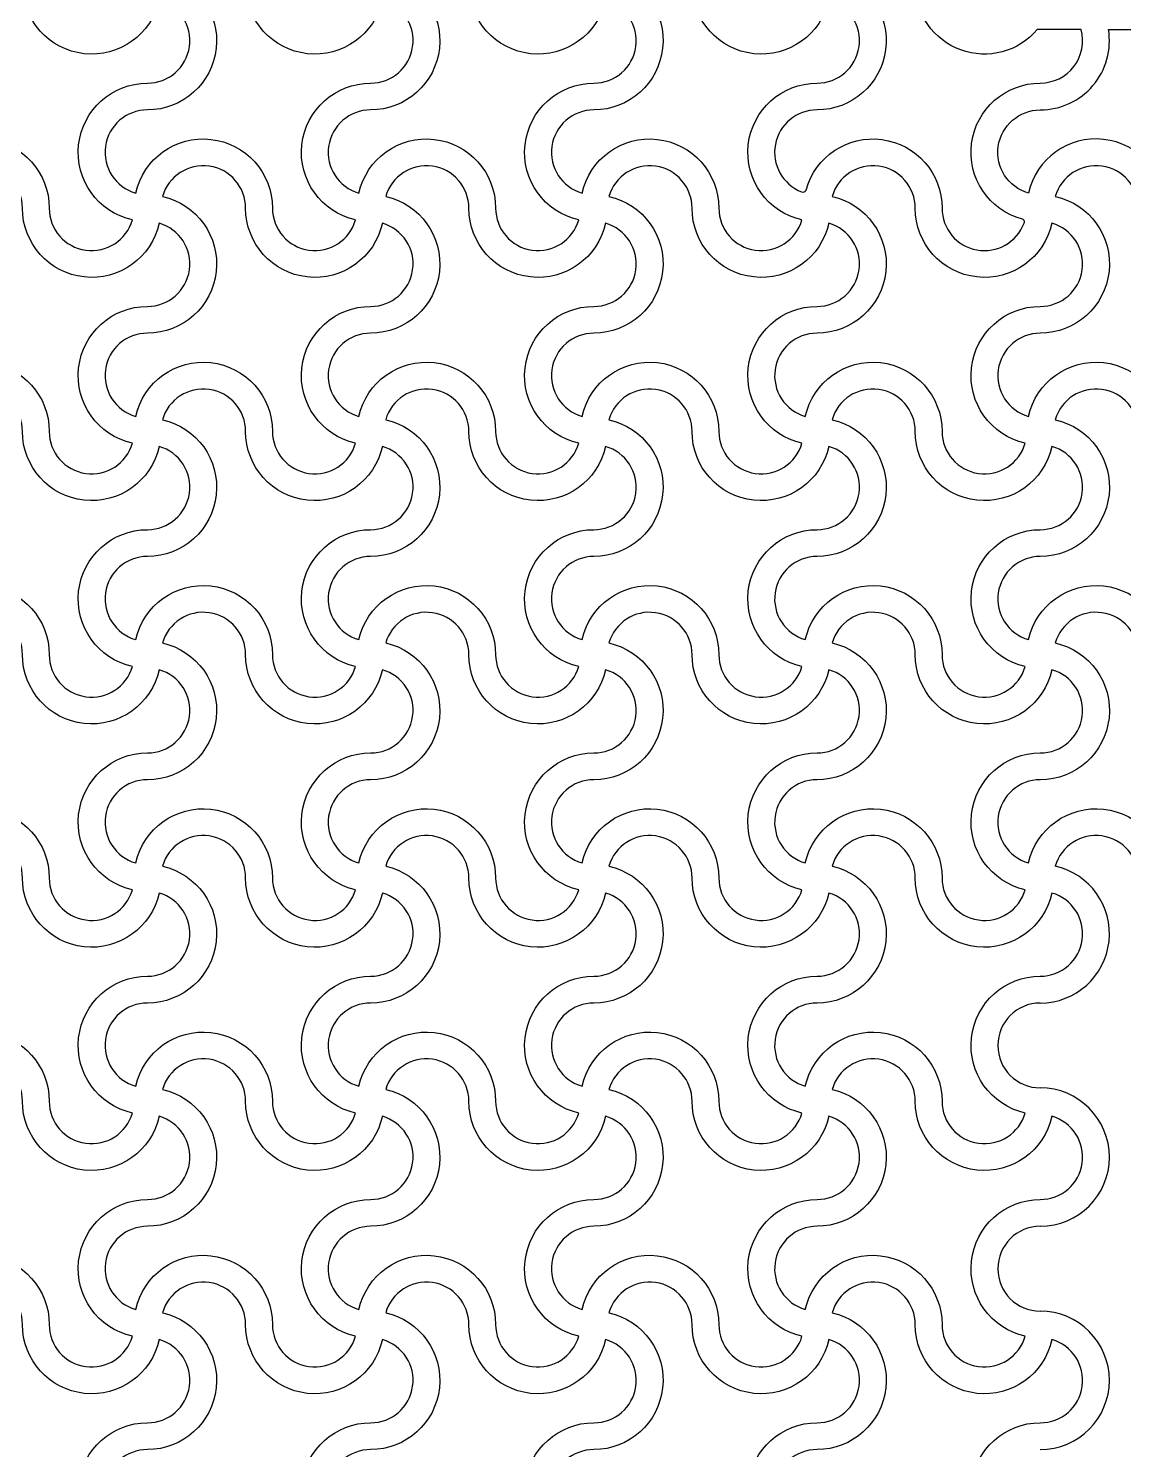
# Model space of a CAD drawing. Header units: millimetres. Extents: x 24 to 345, y 12 to 201.
# Drawn here: x 54.982 to 56.945, y 36.07 to 38.616 of the extents above; entities that cross this region are included whole.
import ezdxf

# ---------------------------------------------------------------- set-up
doc = ezdxf.new("R2010")
doc.units = ezdxf.units.MM
doc.header["$MEASUREMENT"] = 0
doc.layers.add('5th metal (rf+ground)', color=240, linetype='Continuous')

msp = doc.modelspace()

# ---------------------------------------------------------------- linework, layer by layer
at = {"layer": '5th metal (rf+ground)'}
for points in [[(55.21633, 38.66724, -0.8959788), (54.9713, 38.69421, 0.8687853), (54.82227, 38.71524, -0.8959788), (54.7953, 38.47021, 0.8687853), (54.77427, 38.32118, -0.8959788), (55.0193, 38.29421, 0.8687853), (55.16833, 38.27318, -0.8959788), (55.1953, 38.51821, 0.8687853)], [(55.21633, 38.66724, -0.8959788), (54.9713, 38.69421, 0.8687853), (54.82227, 38.71524, -0.8959788), (54.7953, 38.47021, 0.8687853), (54.77427, 38.32118, -0.8959788), (55.0193, 38.29421, 0.8687853), (55.16833, 38.27318, -0.8959788), (55.1953, 38.51821, 0.8687853)], [(55.21633, 38.66724, -0.8959788), (54.9713, 38.69421, 0.8687853), (54.82227, 38.71524, -0.8959788), (54.7953, 38.47021, 0.8687853), (54.77427, 38.32118, -0.8959788), (55.0193, 38.29421, 0.8687853), (55.16833, 38.27318, -0.8959788), (55.1953, 38.51821, 0.8687853)], [(55.21633, 38.66724, -0.8959788), (54.9713, 38.69421, 0.8687853), (54.82227, 38.71524, -0.8959788), (54.7953, 38.47021, 0.8687853), (54.77427, 38.32118, -0.8959788), (55.0193, 38.29421, 0.8687853), (55.16833, 38.27318, -0.8959788), (55.1953, 38.51821, 0.8687853)], [(55.61633, 38.66724, -0.8959788), (55.3713, 38.69421, 0.8687853), (55.22227, 38.71524, -0.8959788), (55.1953, 38.47021, 0.8687853), (55.17427, 38.32118, -0.8959788), (55.4193, 38.29421, 0.8687853), (55.56833, 38.27318, -0.8959788), (55.5953, 38.51821, 0.8687853)], [(55.61633, 38.66724, -0.8959788), (55.3713, 38.69421, 0.8687853), (55.22227, 38.71524, -0.8959788), (55.1953, 38.47021, 0.8687853), (55.17427, 38.32118, -0.8959788), (55.4193, 38.29421, 0.8687853), (55.56833, 38.27318, -0.8959788), (55.5953, 38.51821, 0.8687853)], [(55.61633, 38.66724, -0.8959788), (55.3713, 38.69421, 0.8687853), (55.22227, 38.71524, -0.8959788), (55.1953, 38.47021, 0.8687853), (55.17427, 38.32118, -0.8959788), (55.4193, 38.29421, 0.8687853), (55.56833, 38.27318, -0.8959788), (55.5953, 38.51821, 0.8687853)], [(55.61633, 38.66724, -0.8959788), (55.3713, 38.69421, 0.8687853), (55.22227, 38.71524, -0.8959788), (55.1953, 38.47021, 0.8687853), (55.17427, 38.32118, -0.8959788), (55.4193, 38.29421, 0.8687853), (55.56833, 38.27318, -0.8959788), (55.5953, 38.51821, 0.8687853)], [(56.01633, 38.66724, -0.8959788), (55.7713, 38.69421, 0.8687853), (55.62227, 38.71524, -0.8959788), (55.5953, 38.47021, 0.8687853), (55.57427, 38.32118, -0.8959788), (55.8193, 38.29421, 0.8687853), (55.96833, 38.27318, -0.8959788), (55.9953, 38.51821, 0.8687853)], [(56.01633, 38.66724, -0.8959788), (55.7713, 38.69421, 0.8687853), (55.62227, 38.71524, -0.8959788), (55.5953, 38.47021, 0.8687853), (55.57427, 38.32118, -0.8959788), (55.8193, 38.29421, 0.8687853), (55.96833, 38.27318, -0.8959788), (55.9953, 38.51821, 0.8687853)], [(56.01633, 38.66724, -0.8959788), (55.7713, 38.69421, 0.8687853), (55.62227, 38.71524, -0.8959788), (55.5953, 38.47021, 0.8687853), (55.57427, 38.32118, -0.8959788), (55.8193, 38.29421, 0.8687853), (55.96833, 38.27318, -0.8959788), (55.9953, 38.51821, 0.8687853)], [(56.01633, 38.66724, -0.8959788), (55.7713, 38.69421, 0.8687853), (55.62227, 38.71524, -0.8959788), (55.5953, 38.47021, 0.8687853), (55.57427, 38.32118, -0.8959788), (55.8193, 38.29421, 0.8687853), (55.96833, 38.27318, -0.8959788), (55.9953, 38.51821, 0.8687853)], [(56.41633, 38.66724, -0.8959788), (56.1713, 38.69421, 0.8687853), (56.02227, 38.71524, -0.8959788), (55.9953, 38.47021, 0.8687853), (55.97427, 38.32118, -0.8959788), (56.2193, 38.29421, 0.8687853), (56.36833, 38.27318, -0.8959788), (56.3953, 38.51821, 0.8687853)], [(56.41633, 38.66724, -0.8959788), (56.1713, 38.69421, 0.8687853), (56.02227, 38.71524, -0.8959788), (55.9953, 38.47021, 0.8687853), (55.97427, 38.32118, -0.8959788), (56.2193, 38.29421, 0.8687853), (56.36833, 38.27318, -0.8959788), (56.3953, 38.51821, 0.8687853)], [(56.41633, 38.66724, -0.8959788), (56.1713, 38.69421, 0.8687853), (56.02227, 38.71524, -0.8959788), (55.9953, 38.47021, 0.8687853), (55.97427, 38.32118, -0.8959788), (56.2193, 38.29421, 0.8687853), (56.36833, 38.27318, -0.8959788), (56.3953, 38.51821, 0.8687853)], [(56.41633, 38.66724, -0.8959788), (56.1713, 38.69421, 0.8687853), (56.02227, 38.71524, -0.8959788), (55.9953, 38.47021, 0.8687853), (55.97427, 38.32118, -0.8959788), (56.2193, 38.29421, 0.8687853), (56.36833, 38.27318, -0.8959788), (56.3953, 38.51821, 0.8687853)], [(56.79004, 38.61421, -0.6990522), (56.5713, 38.69421, 0.8396467), (56.42385, 38.72011, 0.3140027), (56.42657, 38.7142, -0.8800119), (56.3953, 38.47021, 0.8296244), (56.36772, 38.32339, 0.3532589), (56.37564, 38.32674, -0.8753594), (56.6193, 38.29421, 0.8341201), (56.76641, 38.26738, 0.111244), (56.76698, 38.27052, 0.2790122), (56.76334, 38.2744, -0.8774938), (56.7953, 38.51821, 0.4945431), (56.86862, 38.61421)], [(56.79004, 38.61421, -0.6990522), (56.5713, 38.69421, 0.8396467), (56.42385, 38.72011, 0.3140027), (56.42657, 38.7142, -0.8800119), (56.3953, 38.47021, 0.8296244), (56.36772, 38.32339, 0.3532589), (56.37564, 38.32674, -0.8753594), (56.6193, 38.29421, 0.8341201), (56.76641, 38.26738, 0.111244), (56.76698, 38.27052, 0.2790122), (56.76334, 38.2744, -0.8774938), (56.7953, 38.51821, 0.4945431), (56.86862, 38.61421)], [(56.79004, 38.61421, -0.6990522), (56.5713, 38.69421, 0.8396467), (56.42385, 38.72011, 0.3140027), (56.42657, 38.7142, -0.8800119), (56.3953, 38.47021, 0.8296244), (56.36772, 38.32339, 0.3532589), (56.37564, 38.32674, -0.8753594), (56.6193, 38.29421, 0.8341201), (56.76641, 38.26738, 0.111244), (56.76698, 38.27052, 0.2790122), (56.76334, 38.2744, -0.8774938), (56.7953, 38.51821, 0.4945431), (56.86862, 38.61421)], [(56.79004, 38.61421, -0.6990522), (56.5713, 38.69421, 0.8396467), (56.42385, 38.72011, 0.3140027), (56.42657, 38.7142, -0.8800119), (56.3953, 38.47021, 0.8296244), (56.36772, 38.32339, 0.3532589), (56.37564, 38.32674, -0.8753594), (56.6193, 38.29421, 0.8341201), (56.76641, 38.26738, 0.111244), (56.76698, 38.27052, 0.2790122), (56.76334, 38.2744, -0.8774938), (56.7953, 38.51821, 0.4945431), (56.86862, 38.61421)], [(56.7953, 38.47021, 0.4624981), (56.91767, 38.61421), (57.26862, 38.61421, -0.4945431), (57.1953, 38.51821, 0.8959788), (57.16833, 38.27318, -0.8687853), (57.0193, 38.29421, 0.8959788), (56.77427, 38.32118, -0.8687853)], [(56.7953, 38.47021, 0.4624981), (56.91767, 38.61421), (57.26862, 38.61421, -0.4945431), (57.1953, 38.51821, 0.8959788), (57.16833, 38.27318, -0.8687853), (57.0193, 38.29421, 0.8959788), (56.77427, 38.32118, -0.8687853)], [(56.7953, 38.47021, 0.4624981), (56.91767, 38.61421), (57.26862, 38.61421, -0.4945431), (57.1953, 38.51821, 0.8959788), (57.16833, 38.27318, -0.8687853), (57.0193, 38.29421, 0.8959788), (56.77427, 38.32118, -0.8687853)], [(56.7953, 38.47021, 0.4624981), (56.91767, 38.61421), (57.26862, 38.61421, -0.4945431), (57.1953, 38.51821, 0.8959788), (57.16833, 38.27318, -0.8687853), (57.0193, 38.29421, 0.8959788), (56.77427, 38.32118, -0.8687853)], [(55.21633, 38.26724, -0.8959788), (54.9713, 38.29421, 0.8687853), (54.82227, 38.31524, -0.8959788), (54.7953, 38.07021, 0.8687853), (54.77427, 37.92118, -0.8959788), (55.0193, 37.89421, 0.8687853), (55.16833, 37.87318, -0.8959788), (55.1953, 38.11821, 0.8687853)], [(55.21633, 38.26724, -0.8959788), (54.9713, 38.29421, 0.8687853), (54.82227, 38.31524, -0.8959788), (54.7953, 38.07021, 0.8687853), (54.77427, 37.92118, -0.8959788), (55.0193, 37.89421, 0.8687853), (55.16833, 37.87318, -0.8959788), (55.1953, 38.11821, 0.8687853)], [(55.21633, 38.26724, -0.8959788), (54.9713, 38.29421, 0.8687853), (54.82227, 38.31524, -0.8959788), (54.7953, 38.07021, 0.8687853), (54.77427, 37.92118, -0.8959788), (55.0193, 37.89421, 0.8687853), (55.16833, 37.87318, -0.8959788), (55.1953, 38.11821, 0.8687853)], [(55.21633, 38.26724, -0.8959788), (54.9713, 38.29421, 0.8687853), (54.82227, 38.31524, -0.8959788), (54.7953, 38.07021, 0.8687853), (54.77427, 37.92118, -0.8959788), (55.0193, 37.89421, 0.8687853), (55.16833, 37.87318, -0.8959788), (55.1953, 38.11821, 0.8687853)], [(55.61633, 38.26724, -0.8959788), (55.3713, 38.29421, 0.8687853), (55.22227, 38.31524, -0.8959788), (55.1953, 38.07021, 0.8687853), (55.17427, 37.92118, -0.8959788), (55.4193, 37.89421, 0.8687853), (55.56833, 37.87318, -0.8959788), (55.5953, 38.11821, 0.8687853)], [(55.61633, 38.26724, -0.8959788), (55.3713, 38.29421, 0.8687853), (55.22227, 38.31524, -0.8959788), (55.1953, 38.07021, 0.8687853), (55.17427, 37.92118, -0.8959788), (55.4193, 37.89421, 0.8687853), (55.56833, 37.87318, -0.8959788), (55.5953, 38.11821, 0.8687853)], [(55.61633, 38.26724, -0.8959788), (55.3713, 38.29421, 0.8687853), (55.22227, 38.31524, -0.8959788), (55.1953, 38.07021, 0.8687853), (55.17427, 37.92118, -0.8959788), (55.4193, 37.89421, 0.8687853), (55.56833, 37.87318, -0.8959788), (55.5953, 38.11821, 0.8687853)], [(55.61633, 38.26724, -0.8959788), (55.3713, 38.29421, 0.8687853), (55.22227, 38.31524, -0.8959788), (55.1953, 38.07021, 0.8687853), (55.17427, 37.92118, -0.8959788), (55.4193, 37.89421, 0.8687853), (55.56833, 37.87318, -0.8959788), (55.5953, 38.11821, 0.8687853)], [(56.01633, 38.26724, -0.8959788), (55.7713, 38.29421, 0.8687853), (55.62227, 38.31524, -0.8959788), (55.5953, 38.07021, 0.8687853), (55.57427, 37.92118, -0.8959788), (55.8193, 37.89421, 0.8687853), (55.96833, 37.87318, -0.8959788), (55.9953, 38.11821, 0.8687853)], [(56.01633, 38.26724, -0.8959788), (55.7713, 38.29421, 0.8687853), (55.62227, 38.31524, -0.8959788), (55.5953, 38.07021, 0.8687853), (55.57427, 37.92118, -0.8959788), (55.8193, 37.89421, 0.8687853), (55.96833, 37.87318, -0.8959788), (55.9953, 38.11821, 0.8687853)], [(56.01633, 38.26724, -0.8959788), (55.7713, 38.29421, 0.8687853), (55.62227, 38.31524, -0.8959788), (55.5953, 38.07021, 0.8687853), (55.57427, 37.92118, -0.8959788), (55.8193, 37.89421, 0.8687853), (55.96833, 37.87318, -0.8959788), (55.9953, 38.11821, 0.8687853)], [(56.01633, 38.26724, -0.8959788), (55.7713, 38.29421, 0.8687853), (55.62227, 38.31524, -0.8959788), (55.5953, 38.07021, 0.8687853), (55.57427, 37.92118, -0.8959788), (55.8193, 37.89421, 0.8687853), (55.96833, 37.87318, -0.8959788), (55.9953, 38.11821, 0.8687853)], [(56.41633, 38.26724, -0.8959788), (56.1713, 38.29421, 0.8687853), (56.02227, 38.31524, -0.8959788), (55.9953, 38.07021, 0.8687853), (55.97427, 37.92118, -0.8959788), (56.2193, 37.89421, 0.8687853), (56.36833, 37.87318, -0.8959788), (56.3953, 38.11821, 0.8687853)], [(56.41633, 38.26724, -0.8959788), (56.1713, 38.29421, 0.8687853), (56.02227, 38.31524, -0.8959788), (55.9953, 38.07021, 0.8687853), (55.97427, 37.92118, -0.8959788), (56.2193, 37.89421, 0.8687853), (56.36833, 37.87318, -0.8959788), (56.3953, 38.11821, 0.8687853)], [(56.41633, 38.26724, -0.8959788), (56.1713, 38.29421, 0.8687853), (56.02227, 38.31524, -0.8959788), (55.9953, 38.07021, 0.8687853), (55.97427, 37.92118, -0.8959788), (56.2193, 37.89421, 0.8687853), (56.36833, 37.87318, -0.8959788), (56.3953, 38.11821, 0.8687853)], [(56.41633, 38.26724, -0.8959788), (56.1713, 38.29421, 0.8687853), (56.02227, 38.31524, -0.8959788), (55.9953, 38.07021, 0.8687853), (55.97427, 37.92118, -0.8959788), (56.2193, 37.89421, 0.8687853), (56.36833, 37.87318, -0.8959788), (56.3953, 38.11821, 0.8687853)], [(56.81633, 38.26724, -0.8959788), (56.5713, 38.29421, 0.8687853), (56.42227, 38.31524, -0.8959788), (56.3953, 38.07021, 0.8687853), (56.37427, 37.92118, -0.8959788), (56.6193, 37.89421, 0.8687853), (56.76833, 37.87318, -0.8959788), (56.7953, 38.11821, 0.8687853)], [(56.81633, 38.26724, -0.8959788), (56.5713, 38.29421, 0.8687853), (56.42227, 38.31524, -0.8959788), (56.3953, 38.07021, 0.8687853), (56.37427, 37.92118, -0.8959788), (56.6193, 37.89421, 0.8687853), (56.76833, 37.87318, -0.8959788), (56.7953, 38.11821, 0.8687853)], [(56.81633, 38.26724, -0.8959788), (56.5713, 38.29421, 0.8687853), (56.42227, 38.31524, -0.8959788), (56.3953, 38.07021, 0.8687853), (56.37427, 37.92118, -0.8959788), (56.6193, 37.89421, 0.8687853), (56.76833, 37.87318, -0.8959788), (56.7953, 38.11821, 0.8687853)], [(56.81633, 38.26724, -0.8959788), (56.5713, 38.29421, 0.8687853), (56.42227, 38.31524, -0.8959788), (56.3953, 38.07021, 0.8687853), (56.37427, 37.92118, -0.8959788), (56.6193, 37.89421, 0.8687853), (56.76833, 37.87318, -0.8959788), (56.7953, 38.11821, 0.8687853)], [(57.21633, 38.26724, -0.8959788), (56.9713, 38.29421, 0.8687853), (56.82227, 38.31524, -0.8959788), (56.7953, 38.07021, 0.8687853), (56.77427, 37.92118, -0.8959788), (57.0193, 37.89421, 0.8687853), (57.16833, 37.87318, -0.8959788), (57.1953, 38.11821, 0.8687853)], [(57.21633, 38.26724, -0.8959788), (56.9713, 38.29421, 0.8687853), (56.82227, 38.31524, -0.8959788), (56.7953, 38.07021, 0.8687853), (56.77427, 37.92118, -0.8959788), (57.0193, 37.89421, 0.8687853), (57.16833, 37.87318, -0.8959788), (57.1953, 38.11821, 0.8687853)], [(57.21633, 38.26724, -0.8959788), (56.9713, 38.29421, 0.8687853), (56.82227, 38.31524, -0.8959788), (56.7953, 38.07021, 0.8687853), (56.77427, 37.92118, -0.8959788), (57.0193, 37.89421, 0.8687853), (57.16833, 37.87318, -0.8959788), (57.1953, 38.11821, 0.8687853)], [(57.21633, 38.26724, -0.8959788), (56.9713, 38.29421, 0.8687853), (56.82227, 38.31524, -0.8959788), (56.7953, 38.07021, 0.8687853), (56.77427, 37.92118, -0.8959788), (57.0193, 37.89421, 0.8687853), (57.16833, 37.87318, -0.8959788), (57.1953, 38.11821, 0.8687853)], [(55.21633, 37.86724, -0.8959788), (54.9713, 37.89421, 0.8687853), (54.82227, 37.91524, -0.8959788), (54.7953, 37.67021, 0.8687853), (54.77427, 37.52118, -0.8959788), (55.0193, 37.49421, 0.8687853), (55.16833, 37.47318, -0.8959788), (55.1953, 37.71821, 0.8687853)], [(55.21633, 37.86724, -0.8959788), (54.9713, 37.89421, 0.8687853), (54.82227, 37.91524, -0.8959788), (54.7953, 37.67021, 0.8687853), (54.77427, 37.52118, -0.8959788), (55.0193, 37.49421, 0.8687853), (55.16833, 37.47318, -0.8959788), (55.1953, 37.71821, 0.8687853)], [(55.21633, 37.86724, -0.8959788), (54.9713, 37.89421, 0.8687853), (54.82227, 37.91524, -0.8959788), (54.7953, 37.67021, 0.8687853), (54.77427, 37.52118, -0.8959788), (55.0193, 37.49421, 0.8687853), (55.16833, 37.47318, -0.8959788), (55.1953, 37.71821, 0.8687853)], [(55.21633, 37.86724, -0.8959788), (54.9713, 37.89421, 0.8687853), (54.82227, 37.91524, -0.8959788), (54.7953, 37.67021, 0.8687853), (54.77427, 37.52118, -0.8959788), (55.0193, 37.49421, 0.8687853), (55.16833, 37.47318, -0.8959788), (55.1953, 37.71821, 0.8687853)], [(55.61633, 37.86724, -0.8959788), (55.3713, 37.89421, 0.8687853), (55.22227, 37.91524, -0.8959788), (55.1953, 37.67021, 0.8687853), (55.17427, 37.52118, -0.8959788), (55.4193, 37.49421, 0.8687853), (55.56833, 37.47318, -0.8959788), (55.5953, 37.71821, 0.8687853)], [(55.61633, 37.86724, -0.8959788), (55.3713, 37.89421, 0.8687853), (55.22227, 37.91524, -0.8959788), (55.1953, 37.67021, 0.8687853), (55.17427, 37.52118, -0.8959788), (55.4193, 37.49421, 0.8687853), (55.56833, 37.47318, -0.8959788), (55.5953, 37.71821, 0.8687853)], [(55.61633, 37.86724, -0.8959788), (55.3713, 37.89421, 0.8687853), (55.22227, 37.91524, -0.8959788), (55.1953, 37.67021, 0.8687853), (55.17427, 37.52118, -0.8959788), (55.4193, 37.49421, 0.8687853), (55.56833, 37.47318, -0.8959788), (55.5953, 37.71821, 0.8687853)], [(55.61633, 37.86724, -0.8959788), (55.3713, 37.89421, 0.8687853), (55.22227, 37.91524, -0.8959788), (55.1953, 37.67021, 0.8687853), (55.17427, 37.52118, -0.8959788), (55.4193, 37.49421, 0.8687853), (55.56833, 37.47318, -0.8959788), (55.5953, 37.71821, 0.8687853)], [(56.01633, 37.86724, -0.8959788), (55.7713, 37.89421, 0.8687853), (55.62227, 37.91524, -0.8959788), (55.5953, 37.67021, 0.8687853), (55.57427, 37.52118, -0.8959788), (55.8193, 37.49421, 0.8687853), (55.96833, 37.47318, -0.8959788), (55.9953, 37.71821, 0.8687853)], [(56.01633, 37.86724, -0.8959788), (55.7713, 37.89421, 0.8687853), (55.62227, 37.91524, -0.8959788), (55.5953, 37.67021, 0.8687853), (55.57427, 37.52118, -0.8959788), (55.8193, 37.49421, 0.8687853), (55.96833, 37.47318, -0.8959788), (55.9953, 37.71821, 0.8687853)], [(56.01633, 37.86724, -0.8959788), (55.7713, 37.89421, 0.8687853), (55.62227, 37.91524, -0.8959788), (55.5953, 37.67021, 0.8687853), (55.57427, 37.52118, -0.8959788), (55.8193, 37.49421, 0.8687853), (55.96833, 37.47318, -0.8959788), (55.9953, 37.71821, 0.8687853)], [(56.01633, 37.86724, -0.8959788), (55.7713, 37.89421, 0.8687853), (55.62227, 37.91524, -0.8959788), (55.5953, 37.67021, 0.8687853), (55.57427, 37.52118, -0.8959788), (55.8193, 37.49421, 0.8687853), (55.96833, 37.47318, -0.8959788), (55.9953, 37.71821, 0.8687853)], [(56.41633, 37.86724, -0.8959788), (56.1713, 37.89421, 0.8687853), (56.02227, 37.91524, -0.8959788), (55.9953, 37.67021, 0.8687853), (55.97427, 37.52118, -0.8959788), (56.2193, 37.49421, 0.8687853), (56.36833, 37.47318, -0.8959788), (56.3953, 37.71821, 0.8687853)], [(56.41633, 37.86724, -0.8959788), (56.1713, 37.89421, 0.8687853), (56.02227, 37.91524, -0.8959788), (55.9953, 37.67021, 0.8687853), (55.97427, 37.52118, -0.8959788), (56.2193, 37.49421, 0.8687853), (56.36833, 37.47318, -0.8959788), (56.3953, 37.71821, 0.8687853)], [(56.41633, 37.86724, -0.8959788), (56.1713, 37.89421, 0.8687853), (56.02227, 37.91524, -0.8959788), (55.9953, 37.67021, 0.8687853), (55.97427, 37.52118, -0.8959788), (56.2193, 37.49421, 0.8687853), (56.36833, 37.47318, -0.8959788), (56.3953, 37.71821, 0.8687853)], [(56.41633, 37.86724, -0.8959788), (56.1713, 37.89421, 0.8687853), (56.02227, 37.91524, -0.8959788), (55.9953, 37.67021, 0.8687853), (55.97427, 37.52118, -0.8959788), (56.2193, 37.49421, 0.8687853), (56.36833, 37.47318, -0.8959788), (56.3953, 37.71821, 0.8687853)], [(56.81633, 37.86724, -0.8959788), (56.5713, 37.89421, 0.8687853), (56.42227, 37.91524, -0.8959788), (56.3953, 37.67021, 0.8687853), (56.37427, 37.52118, -0.8959788), (56.6193, 37.49421, 0.8687853), (56.76833, 37.47318, -0.8959788), (56.7953, 37.71821, 0.8687853)], [(56.81633, 37.86724, -0.8959788), (56.5713, 37.89421, 0.8687853), (56.42227, 37.91524, -0.8959788), (56.3953, 37.67021, 0.8687853), (56.37427, 37.52118, -0.8959788), (56.6193, 37.49421, 0.8687853), (56.76833, 37.47318, -0.8959788), (56.7953, 37.71821, 0.8687853)], [(56.81633, 37.86724, -0.8959788), (56.5713, 37.89421, 0.8687853), (56.42227, 37.91524, -0.8959788), (56.3953, 37.67021, 0.8687853), (56.37427, 37.52118, -0.8959788), (56.6193, 37.49421, 0.8687853), (56.76833, 37.47318, -0.8959788), (56.7953, 37.71821, 0.8687853)], [(56.81633, 37.86724, -0.8959788), (56.5713, 37.89421, 0.8687853), (56.42227, 37.91524, -0.8959788), (56.3953, 37.67021, 0.8687853), (56.37427, 37.52118, -0.8959788), (56.6193, 37.49421, 0.8687853), (56.76833, 37.47318, -0.8959788), (56.7953, 37.71821, 0.8687853)], [(57.21633, 37.86724, -0.8959788), (56.9713, 37.89421, 0.8687853), (56.82227, 37.91524, -0.8959788), (56.7953, 37.67021, 0.8687853), (56.77427, 37.52118, -0.8959788), (57.0193, 37.49421, 0.8687853), (57.16833, 37.47318, -0.8959788), (57.1953, 37.71821, 0.8687853)], [(57.21633, 37.86724, -0.8959788), (56.9713, 37.89421, 0.8687853), (56.82227, 37.91524, -0.8959788), (56.7953, 37.67021, 0.8687853), (56.77427, 37.52118, -0.8959788), (57.0193, 37.49421, 0.8687853), (57.16833, 37.47318, -0.8959788), (57.1953, 37.71821, 0.8687853)], [(57.21633, 37.86724, -0.8959788), (56.9713, 37.89421, 0.8687853), (56.82227, 37.91524, -0.8959788), (56.7953, 37.67021, 0.8687853), (56.77427, 37.52118, -0.8959788), (57.0193, 37.49421, 0.8687853), (57.16833, 37.47318, -0.8959788), (57.1953, 37.71821, 0.8687853)], [(57.21633, 37.86724, -0.8959788), (56.9713, 37.89421, 0.8687853), (56.82227, 37.91524, -0.8959788), (56.7953, 37.67021, 0.8687853), (56.77427, 37.52118, -0.8959788), (57.0193, 37.49421, 0.8687853), (57.16833, 37.47318, -0.8959788), (57.1953, 37.71821, 0.8687853)], [(55.21633, 37.46724, -0.8959788), (54.9713, 37.49421, 0.8687853), (54.82227, 37.51524, -0.8959788), (54.7953, 37.27021, 0.8687853), (54.77427, 37.12118, -0.8959788), (55.0193, 37.09421, 0.8687853), (55.16833, 37.07318, -0.8959788), (55.1953, 37.31821, 0.8687853)], [(55.21633, 37.46724, -0.8959788), (54.9713, 37.49421, 0.8687853), (54.82227, 37.51524, -0.8959788), (54.7953, 37.27021, 0.8687853), (54.77427, 37.12118, -0.8959788), (55.0193, 37.09421, 0.8687853), (55.16833, 37.07318, -0.8959788), (55.1953, 37.31821, 0.8687853)], [(55.21633, 37.46724, -0.8959788), (54.9713, 37.49421, 0.8687853), (54.82227, 37.51524, -0.8959788), (54.7953, 37.27021, 0.8687853), (54.77427, 37.12118, -0.8959788), (55.0193, 37.09421, 0.8687853), (55.16833, 37.07318, -0.8959788), (55.1953, 37.31821, 0.8687853)], [(55.21633, 37.46724, -0.8959788), (54.9713, 37.49421, 0.8687853), (54.82227, 37.51524, -0.8959788), (54.7953, 37.27021, 0.8687853), (54.77427, 37.12118, -0.8959788), (55.0193, 37.09421, 0.8687853), (55.16833, 37.07318, -0.8959788), (55.1953, 37.31821, 0.8687853)], [(55.61633, 37.46724, -0.8959788), (55.3713, 37.49421, 0.8687853), (55.22227, 37.51524, -0.8959788), (55.1953, 37.27021, 0.8687853), (55.17427, 37.12118, -0.8959788), (55.4193, 37.09421, 0.8687853), (55.56833, 37.07318, -0.8959788), (55.5953, 37.31821, 0.8687853)], [(55.61633, 37.46724, -0.8959788), (55.3713, 37.49421, 0.8687853), (55.22227, 37.51524, -0.8959788), (55.1953, 37.27021, 0.8687853), (55.17427, 37.12118, -0.8959788), (55.4193, 37.09421, 0.8687853), (55.56833, 37.07318, -0.8959788), (55.5953, 37.31821, 0.8687853)], [(55.61633, 37.46724, -0.8959788), (55.3713, 37.49421, 0.8687853), (55.22227, 37.51524, -0.8959788), (55.1953, 37.27021, 0.8687853), (55.17427, 37.12118, -0.8959788), (55.4193, 37.09421, 0.8687853), (55.56833, 37.07318, -0.8959788), (55.5953, 37.31821, 0.8687853)], [(55.61633, 37.46724, -0.8959788), (55.3713, 37.49421, 0.8687853), (55.22227, 37.51524, -0.8959788), (55.1953, 37.27021, 0.8687853), (55.17427, 37.12118, -0.8959788), (55.4193, 37.09421, 0.8687853), (55.56833, 37.07318, -0.8959788), (55.5953, 37.31821, 0.8687853)], [(56.01633, 37.46724, -0.8959788), (55.7713, 37.49421, 0.8687853), (55.62227, 37.51524, -0.8959788), (55.5953, 37.27021, 0.8687853), (55.57427, 37.12118, -0.8959788), (55.8193, 37.09421, 0.8687853), (55.96833, 37.07318, -0.8959788), (55.9953, 37.31821, 0.8687853)], [(56.01633, 37.46724, -0.8959788), (55.7713, 37.49421, 0.8687853), (55.62227, 37.51524, -0.8959788), (55.5953, 37.27021, 0.8687853), (55.57427, 37.12118, -0.8959788), (55.8193, 37.09421, 0.8687853), (55.96833, 37.07318, -0.8959788), (55.9953, 37.31821, 0.8687853)], [(56.01633, 37.46724, -0.8959788), (55.7713, 37.49421, 0.8687853), (55.62227, 37.51524, -0.8959788), (55.5953, 37.27021, 0.8687853), (55.57427, 37.12118, -0.8959788), (55.8193, 37.09421, 0.8687853), (55.96833, 37.07318, -0.8959788), (55.9953, 37.31821, 0.8687853)], [(56.01633, 37.46724, -0.8959788), (55.7713, 37.49421, 0.8687853), (55.62227, 37.51524, -0.8959788), (55.5953, 37.27021, 0.8687853), (55.57427, 37.12118, -0.8959788), (55.8193, 37.09421, 0.8687853), (55.96833, 37.07318, -0.8959788), (55.9953, 37.31821, 0.8687853)], [(56.41633, 37.46724, -0.8959788), (56.1713, 37.49421, 0.8687853), (56.02227, 37.51524, -0.8959788), (55.9953, 37.27021, 0.8687853), (55.97427, 37.12118, -0.8959788), (56.2193, 37.09421, 0.8687853), (56.36833, 37.07318, -0.8959788), (56.3953, 37.31821, 0.8687853)], [(56.41633, 37.46724, -0.8959788), (56.1713, 37.49421, 0.8687853), (56.02227, 37.51524, -0.8959788), (55.9953, 37.27021, 0.8687853), (55.97427, 37.12118, -0.8959788), (56.2193, 37.09421, 0.8687853), (56.36833, 37.07318, -0.8959788), (56.3953, 37.31821, 0.8687853)], [(56.41633, 37.46724, -0.8959788), (56.1713, 37.49421, 0.8687853), (56.02227, 37.51524, -0.8959788), (55.9953, 37.27021, 0.8687853), (55.97427, 37.12118, -0.8959788), (56.2193, 37.09421, 0.8687853), (56.36833, 37.07318, -0.8959788), (56.3953, 37.31821, 0.8687853)], [(56.41633, 37.46724, -0.8959788), (56.1713, 37.49421, 0.8687853), (56.02227, 37.51524, -0.8959788), (55.9953, 37.27021, 0.8687853), (55.97427, 37.12118, -0.8959788), (56.2193, 37.09421, 0.8687853), (56.36833, 37.07318, -0.8959788), (56.3953, 37.31821, 0.8687853)], [(56.81633, 37.46724, -0.8959788), (56.5713, 37.49421, 0.8687853), (56.42227, 37.51524, -0.8959788), (56.3953, 37.27021, 0.8687853), (56.37427, 37.12118, -0.8959788), (56.6193, 37.09421, 0.8687853), (56.76833, 37.07318, -0.8959788), (56.7953, 37.31821, 0.8687853)], [(56.81633, 37.46724, -0.8959788), (56.5713, 37.49421, 0.8687853), (56.42227, 37.51524, -0.8959788), (56.3953, 37.27021, 0.8687853), (56.37427, 37.12118, -0.8959788), (56.6193, 37.09421, 0.8687853), (56.76833, 37.07318, -0.8959788), (56.7953, 37.31821, 0.8687853)], [(56.81633, 37.46724, -0.8959788), (56.5713, 37.49421, 0.8687853), (56.42227, 37.51524, -0.8959788), (56.3953, 37.27021, 0.8687853), (56.37427, 37.12118, -0.8959788), (56.6193, 37.09421, 0.8687853), (56.76833, 37.07318, -0.8959788), (56.7953, 37.31821, 0.8687853)], [(56.81633, 37.46724, -0.8959788), (56.5713, 37.49421, 0.8687853), (56.42227, 37.51524, -0.8959788), (56.3953, 37.27021, 0.8687853), (56.37427, 37.12118, -0.8959788), (56.6193, 37.09421, 0.8687853), (56.76833, 37.07318, -0.8959788), (56.7953, 37.31821, 0.8687853)], [(57.21633, 37.46724, -0.8959788), (56.9713, 37.49421, 0.8687853), (56.82227, 37.51524, -0.8959788), (56.7953, 37.27021, 0.8687853), (56.77427, 37.12118, -0.8959788), (57.0193, 37.09421, 0.8687853), (57.16833, 37.07318, -0.8959788), (57.1953, 37.31821, 0.8687853)], [(57.21633, 37.46724, -0.8959788), (56.9713, 37.49421, 0.8687853), (56.82227, 37.51524, -0.8959788), (56.7953, 37.27021, 0.8687853), (56.77427, 37.12118, -0.8959788), (57.0193, 37.09421, 0.8687853), (57.16833, 37.07318, -0.8959788), (57.1953, 37.31821, 0.8687853)], [(57.21633, 37.46724, -0.8959788), (56.9713, 37.49421, 0.8687853), (56.82227, 37.51524, -0.8959788), (56.7953, 37.27021, 0.8687853), (56.77427, 37.12118, -0.8959788), (57.0193, 37.09421, 0.8687853), (57.16833, 37.07318, -0.8959788), (57.1953, 37.31821, 0.8687853)], [(57.21633, 37.46724, -0.8959788), (56.9713, 37.49421, 0.8687853), (56.82227, 37.51524, -0.8959788), (56.7953, 37.27021, 0.8687853), (56.77427, 37.12118, -0.8959788), (57.0193, 37.09421, 0.8687853), (57.16833, 37.07318, -0.8959788), (57.1953, 37.31821, 0.8687853)], [(55.21633, 37.06724, -0.8959788), (54.9713, 37.09421, 0.8687853), (54.82227, 37.11524, -0.8959788), (54.7953, 36.87021, 0.8687853), (54.77427, 36.72118, -0.8959788), (55.0193, 36.69421, 0.8687853), (55.16833, 36.67318, -0.8959788), (55.1953, 36.91821, 0.8687853)], [(55.21633, 37.06724, -0.8959788), (54.9713, 37.09421, 0.8687853), (54.82227, 37.11524, -0.8959788), (54.7953, 36.87021, 0.8687853), (54.77427, 36.72118, -0.8959788), (55.0193, 36.69421, 0.8687853), (55.16833, 36.67318, -0.8959788), (55.1953, 36.91821, 0.8687853)], [(55.21633, 37.06724, -0.8959788), (54.9713, 37.09421, 0.8687853), (54.82227, 37.11524, -0.8959788), (54.7953, 36.87021, 0.8687853), (54.77427, 36.72118, -0.8959788), (55.0193, 36.69421, 0.8687853), (55.16833, 36.67318, -0.8959788), (55.1953, 36.91821, 0.8687853)], [(55.21633, 37.06724, -0.8959788), (54.9713, 37.09421, 0.8687853), (54.82227, 37.11524, -0.8959788), (54.7953, 36.87021, 0.8687853), (54.77427, 36.72118, -0.8959788), (55.0193, 36.69421, 0.8687853), (55.16833, 36.67318, -0.8959788), (55.1953, 36.91821, 0.8687853)], [(55.61633, 37.06724, -0.8959788), (55.3713, 37.09421, 0.8687853), (55.22227, 37.11524, -0.8959788), (55.1953, 36.87021, 0.8687853), (55.17427, 36.72118, -0.8959788), (55.4193, 36.69421, 0.8687853), (55.56833, 36.67318, -0.8959788), (55.5953, 36.91821, 0.8687853)], [(55.61633, 37.06724, -0.8959788), (55.3713, 37.09421, 0.8687853), (55.22227, 37.11524, -0.8959788), (55.1953, 36.87021, 0.8687853), (55.17427, 36.72118, -0.8959788), (55.4193, 36.69421, 0.8687853), (55.56833, 36.67318, -0.8959788), (55.5953, 36.91821, 0.8687853)], [(55.61633, 37.06724, -0.8959788), (55.3713, 37.09421, 0.8687853), (55.22227, 37.11524, -0.8959788), (55.1953, 36.87021, 0.8687853), (55.17427, 36.72118, -0.8959788), (55.4193, 36.69421, 0.8687853), (55.56833, 36.67318, -0.8959788), (55.5953, 36.91821, 0.8687853)], [(55.61633, 37.06724, -0.8959788), (55.3713, 37.09421, 0.8687853), (55.22227, 37.11524, -0.8959788), (55.1953, 36.87021, 0.8687853), (55.17427, 36.72118, -0.8959788), (55.4193, 36.69421, 0.8687853), (55.56833, 36.67318, -0.8959788), (55.5953, 36.91821, 0.8687853)], [(56.01633, 37.06724, -0.8959788), (55.7713, 37.09421, 0.8687853), (55.62227, 37.11524, -0.8959788), (55.5953, 36.87021, 0.8687853), (55.57427, 36.72118, -0.8959788), (55.8193, 36.69421, 0.8687853), (55.96833, 36.67318, -0.8959788), (55.9953, 36.91821, 0.8687853)], [(56.01633, 37.06724, -0.8959788), (55.7713, 37.09421, 0.8687853), (55.62227, 37.11524, -0.8959788), (55.5953, 36.87021, 0.8687853), (55.57427, 36.72118, -0.8959788), (55.8193, 36.69421, 0.8687853), (55.96833, 36.67318, -0.8959788), (55.9953, 36.91821, 0.8687853)], [(56.01633, 37.06724, -0.8959788), (55.7713, 37.09421, 0.8687853), (55.62227, 37.11524, -0.8959788), (55.5953, 36.87021, 0.8687853), (55.57427, 36.72118, -0.8959788), (55.8193, 36.69421, 0.8687853), (55.96833, 36.67318, -0.8959788), (55.9953, 36.91821, 0.8687853)], [(56.01633, 37.06724, -0.8959788), (55.7713, 37.09421, 0.8687853), (55.62227, 37.11524, -0.8959788), (55.5953, 36.87021, 0.8687853), (55.57427, 36.72118, -0.8959788), (55.8193, 36.69421, 0.8687853), (55.96833, 36.67318, -0.8959788), (55.9953, 36.91821, 0.8687853)], [(56.41633, 37.06724, -0.8959788), (56.1713, 37.09421, 0.8687853), (56.02227, 37.11524, -0.8959788), (55.9953, 36.87021, 0.8687853), (55.97427, 36.72118, -0.8959788), (56.2193, 36.69421, 0.8687853), (56.36833, 36.67318, -0.8959788), (56.3953, 36.91821, 0.8687853)], [(56.41633, 37.06724, -0.8959788), (56.1713, 37.09421, 0.8687853), (56.02227, 37.11524, -0.8959788), (55.9953, 36.87021, 0.8687853), (55.97427, 36.72118, -0.8959788), (56.2193, 36.69421, 0.8687853), (56.36833, 36.67318, -0.8959788), (56.3953, 36.91821, 0.8687853)], [(56.41633, 37.06724, -0.8959788), (56.1713, 37.09421, 0.8687853), (56.02227, 37.11524, -0.8959788), (55.9953, 36.87021, 0.8687853), (55.97427, 36.72118, -0.8959788), (56.2193, 36.69421, 0.8687853), (56.36833, 36.67318, -0.8959788), (56.3953, 36.91821, 0.8687853)], [(56.41633, 37.06724, -0.8959788), (56.1713, 37.09421, 0.8687853), (56.02227, 37.11524, -0.8959788), (55.9953, 36.87021, 0.8687853), (55.97427, 36.72118, -0.8959788), (56.2193, 36.69421, 0.8687853), (56.36833, 36.67318, -0.8959788), (56.3953, 36.91821, 0.8687853)], [(56.81633, 37.06724, -0.8959788), (56.5713, 37.09421, 0.8687853), (56.42227, 37.11524, -0.8959788), (56.3953, 36.87021, 0.8687853), (56.37427, 36.72118, -0.8959788), (56.6193, 36.69421, 0.8687853), (56.76833, 36.67318, -0.8959788), (56.7953, 36.91821, 0.8687853)], [(56.81633, 37.06724, -0.8959788), (56.5713, 37.09421, 0.8687853), (56.42227, 37.11524, -0.8959788), (56.3953, 36.87021, 0.8687853), (56.37427, 36.72118, -0.8959788), (56.6193, 36.69421, 0.8687853), (56.76833, 36.67318, -0.8959788), (56.7953, 36.91821, 0.8687853)], [(56.81633, 37.06724, -0.8959788), (56.5713, 37.09421, 0.8687853), (56.42227, 37.11524, -0.8959788), (56.3953, 36.87021, 0.8687853), (56.37427, 36.72118, -0.8959788), (56.6193, 36.69421, 0.8687853), (56.76833, 36.67318, -0.8959788), (56.7953, 36.91821, 0.8687853)], [(56.81633, 37.06724, -0.8959788), (56.5713, 37.09421, 0.8687853), (56.42227, 37.11524, -0.8959788), (56.3953, 36.87021, 0.8687853), (56.37427, 36.72118, -0.8959788), (56.6193, 36.69421, 0.8687853), (56.76833, 36.67318, -0.8959788), (56.7953, 36.91821, 0.8687853)], [(55.21633, 36.66724, -0.8959788), (54.9713, 36.69421, 0.8687853), (54.82227, 36.71524, -0.8959788), (54.7953, 36.47021, 0.8687853), (54.77427, 36.32118, -0.8959788), (55.0193, 36.29421, 0.8687853), (55.16833, 36.27318, -0.8959788), (55.1953, 36.51821, 0.8687853)], [(55.21633, 36.66724, -0.8959788), (54.9713, 36.69421, 0.8687853), (54.82227, 36.71524, -0.8959788), (54.7953, 36.47021, 0.8687853), (54.77427, 36.32118, -0.8959788), (55.0193, 36.29421, 0.8687853), (55.16833, 36.27318, -0.8959788), (55.1953, 36.51821, 0.8687853)], [(55.21633, 36.66724, -0.8959788), (54.9713, 36.69421, 0.8687853), (54.82227, 36.71524, -0.8959788), (54.7953, 36.47021, 0.8687853), (54.77427, 36.32118, -0.8959788), (55.0193, 36.29421, 0.8687853), (55.16833, 36.27318, -0.8959788), (55.1953, 36.51821, 0.8687853)], [(55.21633, 36.66724, -0.8959788), (54.9713, 36.69421, 0.8687853), (54.82227, 36.71524, -0.8959788), (54.7953, 36.47021, 0.8687853), (54.77427, 36.32118, -0.8959788), (55.0193, 36.29421, 0.8687853), (55.16833, 36.27318, -0.8959788), (55.1953, 36.51821, 0.8687853)], [(55.61633, 36.66724, -0.8959788), (55.3713, 36.69421, 0.8687853), (55.22227, 36.71524, -0.8959788), (55.1953, 36.47021, 0.8687853), (55.17427, 36.32118, -0.8959788), (55.4193, 36.29421, 0.8687853), (55.56833, 36.27318, -0.8959788), (55.5953, 36.51821, 0.8687853)], [(55.61633, 36.66724, -0.8959788), (55.3713, 36.69421, 0.8687853), (55.22227, 36.71524, -0.8959788), (55.1953, 36.47021, 0.8687853), (55.17427, 36.32118, -0.8959788), (55.4193, 36.29421, 0.8687853), (55.56833, 36.27318, -0.8959788), (55.5953, 36.51821, 0.8687853)], [(55.61633, 36.66724, -0.8959788), (55.3713, 36.69421, 0.8687853), (55.22227, 36.71524, -0.8959788), (55.1953, 36.47021, 0.8687853), (55.17427, 36.32118, -0.8959788), (55.4193, 36.29421, 0.8687853), (55.56833, 36.27318, -0.8959788), (55.5953, 36.51821, 0.8687853)], [(55.61633, 36.66724, -0.8959788), (55.3713, 36.69421, 0.8687853), (55.22227, 36.71524, -0.8959788), (55.1953, 36.47021, 0.8687853), (55.17427, 36.32118, -0.8959788), (55.4193, 36.29421, 0.8687853), (55.56833, 36.27318, -0.8959788), (55.5953, 36.51821, 0.8687853)], [(56.01633, 36.66724, -0.8959788), (55.7713, 36.69421, 0.8687853), (55.62227, 36.71524, -0.8959788), (55.5953, 36.47021, 0.8687853), (55.57427, 36.32118, -0.8959788), (55.8193, 36.29421, 0.8687853), (55.96833, 36.27318, -0.8959788), (55.9953, 36.51821, 0.8687853)], [(56.01633, 36.66724, -0.8959788), (55.7713, 36.69421, 0.8687853), (55.62227, 36.71524, -0.8959788), (55.5953, 36.47021, 0.8687853), (55.57427, 36.32118, -0.8959788), (55.8193, 36.29421, 0.8687853), (55.96833, 36.27318, -0.8959788), (55.9953, 36.51821, 0.8687853)], [(56.01633, 36.66724, -0.8959788), (55.7713, 36.69421, 0.8687853), (55.62227, 36.71524, -0.8959788), (55.5953, 36.47021, 0.8687853), (55.57427, 36.32118, -0.8959788), (55.8193, 36.29421, 0.8687853), (55.96833, 36.27318, -0.8959788), (55.9953, 36.51821, 0.8687853)], [(56.01633, 36.66724, -0.8959788), (55.7713, 36.69421, 0.8687853), (55.62227, 36.71524, -0.8959788), (55.5953, 36.47021, 0.8687853), (55.57427, 36.32118, -0.8959788), (55.8193, 36.29421, 0.8687853), (55.96833, 36.27318, -0.8959788), (55.9953, 36.51821, 0.8687853)], [(56.41633, 36.66724, -0.8959788), (56.1713, 36.69421, 0.8687853), (56.02227, 36.71524, -0.8959788), (55.9953, 36.47021, 0.8687853), (55.97427, 36.32118, -0.8959788), (56.2193, 36.29421, 0.8687853), (56.36833, 36.27318, -0.8959788), (56.3953, 36.51821, 0.8687853)], [(56.41633, 36.66724, -0.8959788), (56.1713, 36.69421, 0.8687853), (56.02227, 36.71524, -0.8959788), (55.9953, 36.47021, 0.8687853), (55.97427, 36.32118, -0.8959788), (56.2193, 36.29421, 0.8687853), (56.36833, 36.27318, -0.8959788), (56.3953, 36.51821, 0.8687853)], [(56.41633, 36.66724, -0.8959788), (56.1713, 36.69421, 0.8687853), (56.02227, 36.71524, -0.8959788), (55.9953, 36.47021, 0.8687853), (55.97427, 36.32118, -0.8959788), (56.2193, 36.29421, 0.8687853), (56.36833, 36.27318, -0.8959788), (56.3953, 36.51821, 0.8687853)], [(56.41633, 36.66724, -0.8959788), (56.1713, 36.69421, 0.8687853), (56.02227, 36.71524, -0.8959788), (55.9953, 36.47021, 0.8687853), (55.97427, 36.32118, -0.8959788), (56.2193, 36.29421, 0.8687853), (56.36833, 36.27318, -0.8959788), (56.3953, 36.51821, 0.8687853)], [(56.81633, 36.66724, -0.8959788), (56.5713, 36.69421, 0.8687853), (56.42227, 36.71524, -0.8959788), (56.3953, 36.47021, 0.8687853), (56.37427, 36.32118, -0.8959788), (56.6193, 36.29421, 0.8687853), (56.76833, 36.27318, -0.8959788), (56.7953, 36.51821, 0.8687853)], [(56.81633, 36.66724, -0.8959788), (56.5713, 36.69421, 0.8687853), (56.42227, 36.71524, -0.8959788), (56.3953, 36.47021, 0.8687853), (56.37427, 36.32118, -0.8959788), (56.6193, 36.29421, 0.8687853), (56.76833, 36.27318, -0.8959788), (56.7953, 36.51821, 0.8687853)], [(56.81633, 36.66724, -0.8959788), (56.5713, 36.69421, 0.8687853), (56.42227, 36.71524, -0.8959788), (56.3953, 36.47021, 0.8687853), (56.37427, 36.32118, -0.8959788), (56.6193, 36.29421, 0.8687853), (56.76833, 36.27318, -0.8959788), (56.7953, 36.51821, 0.8687853)], [(56.81633, 36.66724, -0.8959788), (56.5713, 36.69421, 0.8687853), (56.42227, 36.71524, -0.8959788), (56.3953, 36.47021, 0.8687853), (56.37427, 36.32118, -0.8959788), (56.6193, 36.29421, 0.8687853), (56.76833, 36.27318, -0.8959788), (56.7953, 36.51821, 0.8687853)], [(55.21633, 36.26724, -0.8959788), (54.9713, 36.29421, 0.8687853), (54.82227, 36.31524, -0.8959788), (54.7953, 36.07021, 0.8687853), (54.77427, 35.92118, -0.8959788), (55.0193, 35.89421, 0.8687853), (55.16833, 35.87318, -0.8959788), (55.1953, 36.11821, 0.8687853)], [(55.21633, 36.26724, -0.8959788), (54.9713, 36.29421, 0.8687853), (54.82227, 36.31524, -0.8959788), (54.7953, 36.07021, 0.8687853), (54.77427, 35.92118, -0.8959788), (55.0193, 35.89421, 0.8687853), (55.16833, 35.87318, -0.8959788), (55.1953, 36.11821, 0.8687853)], [(55.21633, 36.26724, -0.8959788), (54.9713, 36.29421, 0.8687853), (54.82227, 36.31524, -0.8959788), (54.7953, 36.07021, 0.8687853), (54.77427, 35.92118, -0.8959788), (55.0193, 35.89421, 0.8687853), (55.16833, 35.87318, -0.8959788), (55.1953, 36.11821, 0.8687853)], [(55.21633, 36.26724, -0.8959788), (54.9713, 36.29421, 0.8687853), (54.82227, 36.31524, -0.8959788), (54.7953, 36.07021, 0.8687853), (54.77427, 35.92118, -0.8959788), (55.0193, 35.89421, 0.8687853), (55.16833, 35.87318, -0.8959788), (55.1953, 36.11821, 0.8687853)], [(55.61633, 36.26724, -0.8959788), (55.3713, 36.29421, 0.8687853), (55.22227, 36.31524, -0.8959788), (55.1953, 36.07021, 0.8687853), (55.17427, 35.92118, -0.8959788), (55.4193, 35.89421, 0.8687853), (55.56833, 35.87318, -0.8959788), (55.5953, 36.11821, 0.8687853)], [(55.61633, 36.26724, -0.8959788), (55.3713, 36.29421, 0.8687853), (55.22227, 36.31524, -0.8959788), (55.1953, 36.07021, 0.8687853), (55.17427, 35.92118, -0.8959788), (55.4193, 35.89421, 0.8687853), (55.56833, 35.87318, -0.8959788), (55.5953, 36.11821, 0.8687853)], [(55.61633, 36.26724, -0.8959788), (55.3713, 36.29421, 0.8687853), (55.22227, 36.31524, -0.8959788), (55.1953, 36.07021, 0.8687853), (55.17427, 35.92118, -0.8959788), (55.4193, 35.89421, 0.8687853), (55.56833, 35.87318, -0.8959788), (55.5953, 36.11821, 0.8687853)], [(55.61633, 36.26724, -0.8959788), (55.3713, 36.29421, 0.8687853), (55.22227, 36.31524, -0.8959788), (55.1953, 36.07021, 0.8687853), (55.17427, 35.92118, -0.8959788), (55.4193, 35.89421, 0.8687853), (55.56833, 35.87318, -0.8959788), (55.5953, 36.11821, 0.8687853)], [(56.01633, 36.26724, -0.8959788), (55.7713, 36.29421, 0.8687853), (55.62227, 36.31524, -0.8959788), (55.5953, 36.07021, 0.8687853), (55.57427, 35.92118, -0.8959788), (55.8193, 35.89421, 0.8687853), (55.96833, 35.87318, -0.8959788), (55.9953, 36.11821, 0.8687853)], [(56.01633, 36.26724, -0.8959788), (55.7713, 36.29421, 0.8687853), (55.62227, 36.31524, -0.8959788), (55.5953, 36.07021, 0.8687853), (55.57427, 35.92118, -0.8959788), (55.8193, 35.89421, 0.8687853), (55.96833, 35.87318, -0.8959788), (55.9953, 36.11821, 0.8687853)], [(56.01633, 36.26724, -0.8959788), (55.7713, 36.29421, 0.8687853), (55.62227, 36.31524, -0.8959788), (55.5953, 36.07021, 0.8687853), (55.57427, 35.92118, -0.8959788), (55.8193, 35.89421, 0.8687853), (55.96833, 35.87318, -0.8959788), (55.9953, 36.11821, 0.8687853)], [(56.01633, 36.26724, -0.8959788), (55.7713, 36.29421, 0.8687853), (55.62227, 36.31524, -0.8959788), (55.5953, 36.07021, 0.8687853), (55.57427, 35.92118, -0.8959788), (55.8193, 35.89421, 0.8687853), (55.96833, 35.87318, -0.8959788), (55.9953, 36.11821, 0.8687853)], [(56.41633, 36.26724, -0.8959788), (56.1713, 36.29421, 0.8687853), (56.02227, 36.31524, -0.8959788), (55.9953, 36.07021, 0.8687853), (55.97427, 35.92118, -0.8959788), (56.2193, 35.89421, 0.8687853), (56.36833, 35.87318, -0.8959788), (56.3953, 36.11821, 0.8687853)], [(56.41633, 36.26724, -0.8959788), (56.1713, 36.29421, 0.8687853), (56.02227, 36.31524, -0.8959788), (55.9953, 36.07021, 0.8687853), (55.97427, 35.92118, -0.8959788), (56.2193, 35.89421, 0.8687853), (56.36833, 35.87318, -0.8959788), (56.3953, 36.11821, 0.8687853)], [(56.41633, 36.26724, -0.8959788), (56.1713, 36.29421, 0.8687853), (56.02227, 36.31524, -0.8959788), (55.9953, 36.07021, 0.8687853), (55.97427, 35.92118, -0.8959788), (56.2193, 35.89421, 0.8687853), (56.36833, 35.87318, -0.8959788), (56.3953, 36.11821, 0.8687853)], [(56.41633, 36.26724, -0.8959788), (56.1713, 36.29421, 0.8687853), (56.02227, 36.31524, -0.8959788), (55.9953, 36.07021, 0.8687853), (55.97427, 35.92118, -0.8959788), (56.2193, 35.89421, 0.8687853), (56.36833, 35.87318, -0.8959788), (56.3953, 36.11821, 0.8687853)], [(56.81633, 36.26724, -0.8959788), (56.5713, 36.29421, 0.8687853), (56.42227, 36.31524, -0.8959788), (56.3953, 36.07021, 0.8687853), (56.37427, 35.92118, -0.8959788), (56.6193, 35.89421, 0.8687853), (56.76833, 35.87318, -0.8959788), (56.7953, 36.11821, 0.8687853)], [(56.81633, 36.26724, -0.8959788), (56.5713, 36.29421, 0.8687853), (56.42227, 36.31524, -0.8959788), (56.3953, 36.07021, 0.8687853), (56.37427, 35.92118, -0.8959788), (56.6193, 35.89421, 0.8687853), (56.76833, 35.87318, -0.8959788), (56.7953, 36.11821, 0.8687853)], [(56.81633, 36.26724, -0.8959788), (56.5713, 36.29421, 0.8687853), (56.42227, 36.31524, -0.8959788), (56.3953, 36.07021, 0.8687853), (56.37427, 35.92118, -0.8959788), (56.6193, 35.89421, 0.8687853), (56.76833, 35.87318, -0.8959788), (56.7953, 36.11821, 0.8687853)], [(56.81633, 36.26724, -0.8959788), (56.5713, 36.29421, 0.8687853), (56.42227, 36.31524, -0.8959788), (56.3953, 36.07021, 0.8687853), (56.37427, 35.92118, -0.8959788), (56.6193, 35.89421, 0.8687853), (56.76833, 35.87318, -0.8959788), (56.7953, 36.11821, 0.8687853)]]:
    msp.add_lwpolyline(points, format="xyb", close=True, dxfattribs=at)
for centre, radius, start, end in [((56.8953, 37.09421), 0.076, 0, 163.93453), ((56.8953, 37.09421), 0.076, 0, 163.93453), ((56.8953, 37.09421), 0.076, 0, 163.93453), ((56.8953, 37.09421), 0.076, 0, 163.93453), ((56.7953, 36.99421), 0.124, 270, 77.43866), ((56.7953, 36.99421), 0.124, 270, 77.43866), ((56.7953, 36.99421), 0.124, 270, 77.43866), ((56.7953, 36.99421), 0.124, 270, 77.43866), ((56.7953, 36.79421), 0.076, 90, 270), ((56.7953, 36.79421), 0.076, 90, 270), ((56.7953, 36.79421), 0.076, 90, 270), ((56.7953, 36.79421), 0.076, 90, 270), ((56.7953, 36.59421), 0.124, 270, 90), ((56.7953, 36.59421), 0.124, 270, 90), ((56.7953, 36.59421), 0.124, 270, 90), ((56.7953, 36.59421), 0.124, 270, 90), ((56.7953, 36.39421), 0.076, 90, 270), ((56.7953, 36.39421), 0.076, 90, 270), ((56.7953, 36.39421), 0.076, 90, 270), ((56.7953, 36.39421), 0.076, 90, 270), ((56.7953, 36.19421), 0.124, 270, 90), ((56.7953, 36.19421), 0.124, 270, 90), ((56.7953, 36.19421), 0.124, 270, 90), ((56.7953, 36.19421), 0.124, 270, 90)]:
    msp.add_arc(centre, radius, start, end, dxfattribs=at)

doc.saveas('drawing.dxf')
